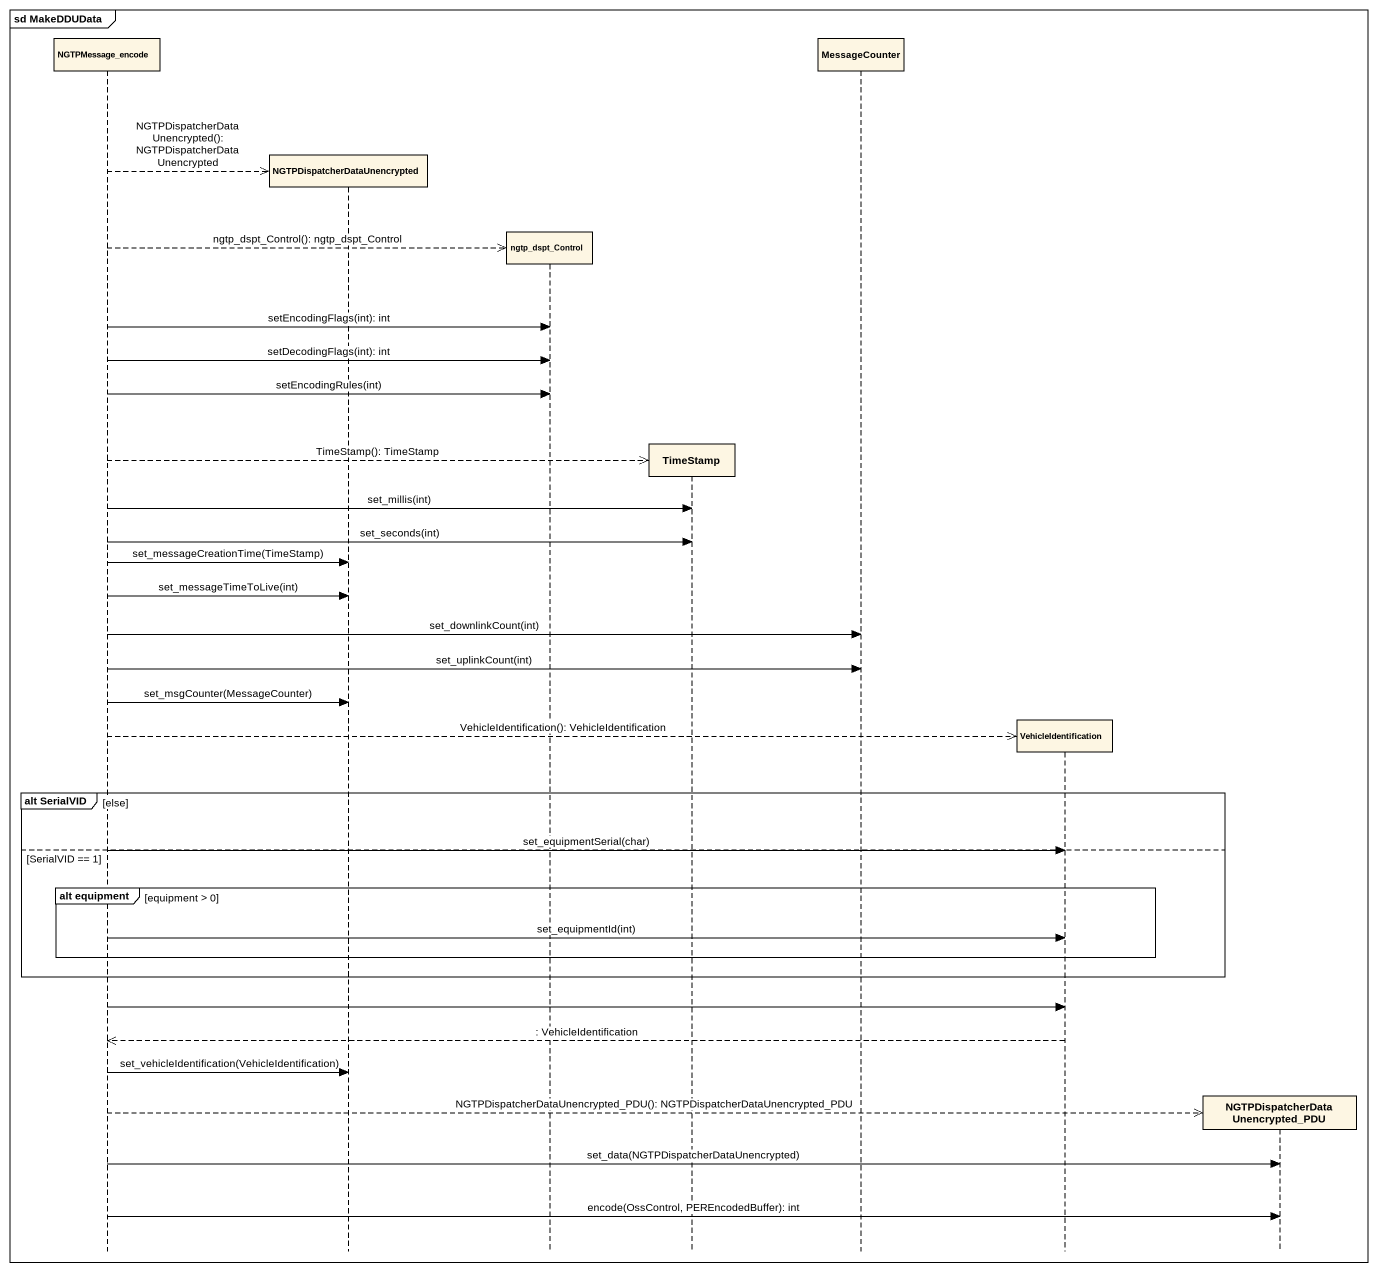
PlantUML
@startuml
mainframe sd MakeDDUData
hide footbox
participant NGTPMessage_encode
participant "NGTPDispatcherDataUnencrypted" as NGTPDispatcherDataUnencrypte
participant ngtp_dspt_Control
participant TimeStamp
participant MessageCounter
participant VehicleIdentification
participant "NGTPDispatcherDataUnencrypted_PDU" as NGTPDispatcherDataUnencrypte_2

NGTPMessage_encode -->> NGTPDispatcherDataUnencrypte ** : NGTPDispatcherDataUnencrypted(): NGTPDispatcherDataUnencrypted
NGTPMessage_encode -->> ngtp_dspt_Control ** : ngtp_dspt_Control(): ngtp_dspt_Control
NGTPMessage_encode -> ngtp_dspt_Control : setEncodingFlags(int): int
NGTPMessage_encode -> ngtp_dspt_Control : setDecodingFlags(int): int
NGTPMessage_encode -> ngtp_dspt_Control : setEncodingRules(int)
NGTPMessage_encode -->> TimeStamp ** : TimeStamp(): TimeStamp
NGTPMessage_encode -> TimeStamp : set_millis(int)
NGTPMessage_encode -> TimeStamp : set_seconds(int)
NGTPMessage_encode -> NGTPDispatcherDataUnencrypte : set_messageCreationTime(TimeStamp)
NGTPMessage_encode -> NGTPDispatcherDataUnencrypte : set_messageTimeToLive(int)
NGTPMessage_encode -> MessageCounter : set_downlinkCount(int)
NGTPMessage_encode -> MessageCounter : set_uplinkCount(int)
NGTPMessage_encode -> NGTPDispatcherDataUnencrypte : set_msgCounter(MessageCounter)
NGTPMessage_encode -->> VehicleIdentification ** : VehicleIdentification(): VehicleIdentification
group alt SerialVID [else]
else SerialVID == 1
  NGTPMessage_encode -> VehicleIdentification : set_equipmentSerial(char)
  group alt equipment [equipment > 0]
    NGTPMessage_encode -> VehicleIdentification : set_equipmentId(int)
  end
end
NGTPMessage_encode -> VehicleIdentification
VehicleIdentification -->> NGTPMessage_encode : : VehicleIdentification
NGTPMessage_encode -> NGTPDispatcherDataUnencrypte : set_vehicleIdentification(VehicleIdentification)
NGTPMessage_encode -->> NGTPDispatcherDataUnencrypte_2 ** : NGTPDispatcherDataUnencrypted_PDU(): NGTPDispatcherDataUnencrypted_PDU
NGTPMessage_encode -> NGTPDispatcherDataUnencrypte_2 : set_data(NGTPDispatcherDataUnencrypted)
NGTPMessage_encode -> NGTPDispatcherDataUnencrypte_2 : encode(OssControl, PEREncodedBuffer): int
@enduml
